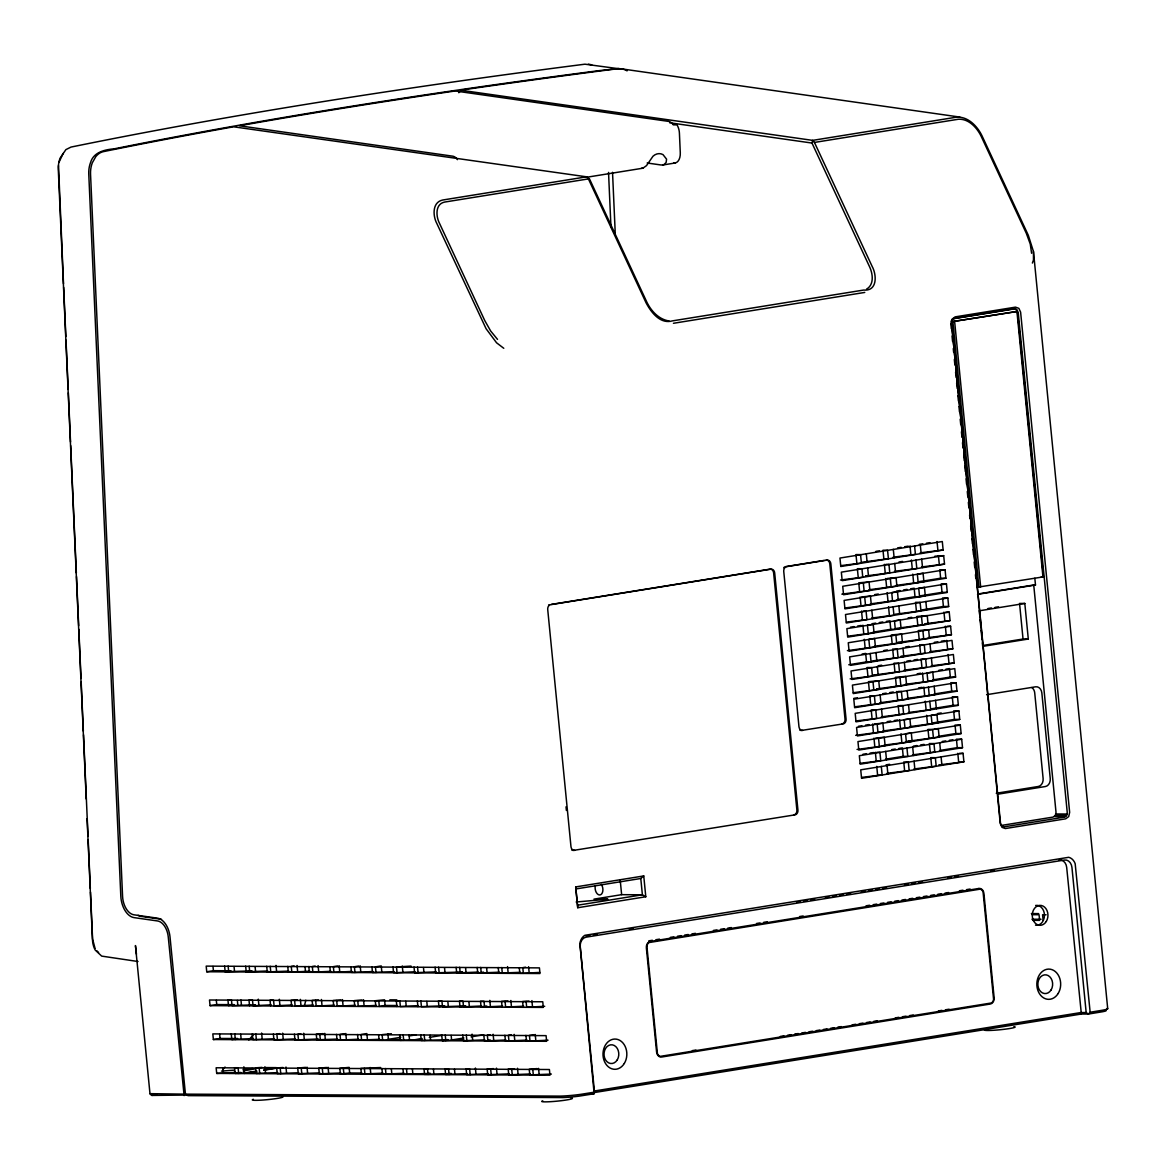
<?xml version="1.0" encoding="UTF-8"?>
<svg xmlns="http://www.w3.org/2000/svg" width="1166" height="1166" viewBox="0 0 1166 1166"><rect width="100%" height="100%" fill="white"/><g stroke="black" fill="none" stroke-linecap="round" stroke-linejoin="round"><path stroke-width="1.5" d="M58.504 165.587L63.503 283.732M1014.478 308.859L954.415 318.537L952.17 320.154L951.5 323.317L1000.501 823.138L1001.769 825.965L1004.247 826.825L1064.325 817.147L1066.555 815.53L1067.24 812.367L1018.239 312.546L1016.971 309.719L1013.779 308.844L953.715 318.537M1001.856 825.353L1053.102 817.089L1055.332 815.457L1056.017 812.308L1033.732 584.997L979.28 593.771M577.738 907.731L575.698 886.918L643.749 875.943L645.789 896.756L577.738 907.731L575.698 886.918M88.018 836.211L83.529 734.828M866.513 289.153C874.442 284.621 872.824 273.587 869.486 266.591L811.988 143.054L812.644 140.372L956.601 117.154C968.042 116.381 977.21 126.103 981.918 135.606L1028.31 235.284L1033.47 251.55L1107.7 1008.619M59.043 162.176L63.124 153.446M1032.391 263.064L1033.47 260.047L1033.47 251.55M136.466 954.196L135.445 945.568L150.006 1093.956L151.886 1095.428L156.754 1094.364M458.792 92.712L461.561 90.044A2152.436 317.983 -2.5 0 1 609.395 69.785L617.222 68.794A20.347 17.563 -77.7 0 1 627.104 70.864M222.662 1069.747L225.038 1067.036M248.81 1039.926L253.561 1034.504M1107.117 1008.415A17.082 1.37 -5.6 0 1 1101.272 1010.426L1090.152 1012.234L1088.374 1014.056L1081.363 1014.026L594.194 1092.571M576.295 888.886L640.79 878.494L643.749 875.943M587.198 177.174L642.918 168.196L646.518 165.616L652.989 156.229A12.811 9.969 -81.9 0 1 663.002 154.612L666.573 159.174L666.121 162.453L664.095 164.537L661.341 165.018L647.174 163.007M673.7 163.036A11.383 6.952 80.8 0 0 680.288 152.79L679.414 133.099A11.383 6.952 80.8 0 0 676.98 124.849L673.248 124.849L672.505 123.829A11.383 6.952 80.8 0 0 668.497 121.381L455.192 90.977L437.687 93.557A2152.436 317.983 -2.5 0 0 255.281 122.969L239.394 125.782L452.685 156.171A11.383 6.952 80.8 0 1 456.708 158.634L457.451 159.655M662.725 165.004L675.07 163.007M460.57 90.19L812.644 140.372L814.451 142.441L872.183 266.504C876.745 274.812 877.59 291.427 863.656 290.057L672.316 320.898C660.16 324.367 651.124 312.269 646.139 302.956L588.407 178.894L444.567 202.082C434.976 204.079 435.938 216.643 439.538 223.406L484.765 320.577L490.682 331.027L497.518 339.379M814.451 142.441L958.277 119.253C968.655 118.553 976.817 127.531 981.072 136.087L1026.299 233.258L1030.248 244.029L1031.604 253.27M673.438 323.288L864.764 292.433M978.901 586.979L952.884 321.539L1016.927 311.497L1042.958 576.937L976.685 587.343M952.884 321.539L1016.927 311.497M875.914 551.372L879.456 550.804M897.601 547.874L901.158 547.306M904.699 546.723L908.241 546.154M919.304 544.376L922.845 543.808M926.402 543.225L929.943 542.656M551.372 604.396L769.881 569.168A4.27 3.367 -89.7 0 1 773.626 572.87L796.888 810.064A4.27 3.367 -89.7 0 1 793.959 814.845M785.622 566.632L824.275 560.394M840.846 565.627L861.383 563.076L860.552 554.608L855.99 554.579L856.821 563.047M862.548 562.129L888.39 558.718L887.559 550.25L882.997 550.221L883.828 558.703M893.112 557.202L915.412 554.36L914.581 545.892M920.134 552.844L943.134 550.017L942.303 541.534L839.957 558.048L840.788 566.516L943.134 550.017M898.986 561.997L902.542 561.414M934.884 556.197L943.688 555.657L944.518 564.125L842.173 580.639L841.342 572.156L943.688 555.657M840.467 580.027L862.767 577.199L861.936 568.731L857.374 568.702L858.205 577.17M865.711 575.96L889.775 572.841L888.944 564.373L885.912 564.359M894.497 571.325L916.797 568.483L915.966 560.015M921.519 566.967L944.518 564.125M859.59 591.293L858.759 582.825L869.049 581.921L869.88 590.39L841.852 594.15M887.297 578.467L896.071 577.564L896.902 586.032L868.859 589.792M945.072 569.78L842.727 586.279L843.557 594.747L945.903 578.249L945.072 569.78L939.811 569.751L940.641 578.219L945.903 578.249M895.882 585.434L923.909 581.674L923.078 573.206L917.351 574.138L918.181 582.606M940.641 578.219L919.347 581.659L923.909 581.674M874.733 594.587L878.29 594.019M896.435 591.089L899.992 590.521M903.533 589.938L907.075 589.369M910.631 588.801L914.173 588.232L915.004 596.7L919.566 596.715L925.294 595.797L924.463 587.329L918.735 588.247L919.566 596.715M861.659 596.948L870.434 596.045L871.264 604.513L845 607.982M946.457 583.904L844.111 600.403L844.942 608.871L947.288 592.372L946.457 583.904L941.195 583.875L942.026 592.343L947.288 592.372M870.244 603.915L898.286 600.155L897.456 591.687L891.713 592.605L892.544 601.073M897.266 599.557L915.004 596.7M920.732 595.768L942.026 592.343M947.841 598.012L845.496 614.526L846.327 622.994L948.672 606.495L947.841 598.012L942.58 597.983L943.411 606.466L948.672 606.495M977.516 594.354L1035.481 584.997L1034.825 578.219M846.385 622.105L866.906 619.554L866.076 611.086L863.044 611.071M871.629 618.038L893.928 615.196L893.098 606.728M895.109 614.249L920.951 610.838L920.12 602.37L915.558 602.341L916.389 610.824M922.117 609.891L943.411 606.466M850.495 627.177L854.037 626.608M857.578 626.04L861.135 625.457M872.183 623.679L875.739 623.11M879.281 622.542L882.837 621.959M886.379 621.391L889.92 620.822L890.751 629.29L895.313 629.319L901.056 628.387L900.225 619.918L894.482 620.851L895.313 629.319M908.081 617.893L911.623 617.324M917.773 624.932L916.942 616.464L927.232 615.561L928.063 624.043L896.494 628.372M949.226 612.135L846.88 628.634L847.711 637.117L950.057 620.604L949.226 612.135L945.713 612.121M987.966 608.521L991.479 607.952M994.992 607.384L998.49 606.816M982.34 642.83L982.69 646.387L1028.295 639.041L1024.812 603.449L979.192 610.809L979.542 614.365M847.769 636.228L874.034 632.744L873.203 624.276L867.46 625.209L868.291 633.677M873.013 632.147L890.751 629.29M925.279 623.723L950.057 620.604M892.136 643.413L891.305 634.945L901.61 634.042L902.44 642.51L874.398 646.27M919.158 639.055L918.327 630.587L928.617 629.684L929.448 638.152L897.878 642.495L900.91 642.51M950.611 626.259L848.265 642.758L849.096 651.226L951.441 634.727L950.611 626.259L947.098 626.244M847.39 650.628L875.418 646.868L874.587 638.4L868.845 639.318L869.676 647.786M928.442 637.554L951.441 634.727M862.126 653.995L865.682 653.412L866.513 661.894L871.06 661.909L870.23 653.441M883.828 650.497L887.37 649.914M905.516 646.999L909.072 646.416M934.316 642.349L937.858 641.781M941.414 641.198L944.956 640.63M848.775 664.751L866.513 661.894M872.241 660.962L898.082 657.551L897.252 649.083L892.69 649.054L893.52 657.537M901.027 656.327L925.104 653.193L924.274 644.725L921.227 644.711M929.827 651.677L952.826 648.85L951.995 640.382L849.65 656.881L850.48 665.349L952.826 648.85M982.69 645.512L1023.034 639.012L1028.295 639.041M878.115 665.757L881.656 665.188M906.9 661.107L910.457 660.539M913.998 659.971L917.555 659.388M850.145 678.874L872.445 676.032L871.614 667.564L867.067 667.535L867.898 676.003M894.905 671.645L894.074 663.177L898.636 663.206L899.467 671.674L873.625 675.085L878.187 675.114L877.357 666.631M904.189 670.159L926.489 667.316L925.658 658.848L922.612 658.834M931.211 665.801L954.211 662.958L953.38 654.49L851.034 670.989L851.865 679.472L954.211 662.958M917.161 673.802L920.703 673.234M938.863 670.304L942.405 669.736M945.947 669.153L949.503 668.584L950.334 677.052L955.595 677.082L954.765 668.614L852.419 685.112L853.25 693.581L955.595 677.082M869.282 690.126L868.451 681.658L878.741 680.755L879.572 689.223L853.308 692.706M896.29 685.768L895.459 677.3L905.749 676.397L906.58 684.865L876.788 688.917M931.342 672.272L927.043 672.971L927.874 681.44L933.602 680.507L932.771 672.039M905.574 684.267L927.874 681.44M932.596 679.924L950.334 677.052M853.862 698.347L857.418 697.778M882.662 693.712L886.204 693.129M889.745 692.56L893.302 691.992M918.546 687.925L922.087 687.342M956.149 682.737L853.803 699.236L854.634 707.704L956.98 691.205L956.149 682.737L950.888 682.708L951.718 691.176L956.98 691.205M854.693 706.815L880.957 703.346L880.126 694.878M879.936 702.748L907.964 698.988L907.133 690.52M906.959 698.39L934.986 694.63L934.155 686.162M933.981 694.032L951.718 691.176M957.534 696.845L855.188 713.359L856.019 721.827L958.365 705.328L957.534 696.845L952.272 696.831L953.103 705.299L958.365 705.328M986.582 694.703L1035.597 686.803A7.113 5.611 -89.7 0 1 1041.85 692.968L1050.245 778.567A7.113 5.611 -89.7 0 1 1045.377 786.525L998.111 794.148M856.077 720.938L876.599 718.387L875.768 709.919L871.221 709.89L872.037 718.358M881.321 716.871L903.621 714.029L902.79 705.561L899.758 705.547M908.343 712.513L930.643 709.671L929.812 701.203M931.809 708.724L953.103 705.299M858.409 726.301L861.951 725.733M865.507 725.15L869.049 724.582M887.195 721.652L890.751 721.084M894.293 720.515L897.849 719.947M937.683 713.519L941.239 712.951M874.121 724.028L882.895 723.109L883.726 731.578L855.684 735.338M958.918 710.969L856.573 727.467L857.404 735.95L959.749 719.437L958.918 710.969L953.657 710.939L954.488 719.407L959.749 719.437M882.706 730.995L910.733 727.234L909.903 718.752L904.175 719.684L905.005 728.152M909.728 726.637L937.755 722.876L936.925 714.394L931.197 715.326L932.028 723.795M954.488 719.407L933.194 722.847L937.755 722.876M875.506 738.136L884.28 737.233L885.111 745.701L857.068 749.461M934.01 729.216L938.309 728.517L939.14 736.985L907.571 741.328L912.118 741.343L911.287 732.875L905.559 733.793L906.39 742.276L912.118 741.343M960.303 725.092L857.957 741.591L858.788 750.059L961.134 733.56L960.303 725.092L955.041 725.063L955.872 733.531L961.134 733.56M884.09 745.103L906.39 742.276M938.134 736.387L955.872 733.531M862.957 754.256L866.498 753.688M870.04 753.105L873.596 752.536M891.742 749.607L895.284 749.038M898.84 748.47L902.382 747.902L903.213 756.37L907.775 756.384L906.944 747.916M913.444 746.109L916.986 745.54M920.528 744.972L924.084 744.389M942.23 741.474L945.786 740.891M949.328 740.323L952.87 739.754M961.688 739.215L859.342 755.714L860.173 764.182L962.518 747.683L961.688 739.215L956.426 739.186L957.257 747.654L962.518 747.683M860.231 763.293L880.753 760.742L879.922 752.274L876.89 752.259M885.475 759.226L903.213 756.37M912.497 754.868L934.797 752.026L933.966 743.558L929.404 743.544L930.235 752.012M939.519 750.51L957.257 747.654M886.029 764.867L889.585 764.298M963.072 753.323L860.727 769.837L861.557 778.305L963.903 761.806L963.072 753.323L959.56 753.309M861.616 777.416L882.137 774.865L881.307 766.397M886.86 773.35L909.159 770.507L908.329 762.039L903.767 762.01L904.597 770.478M913.882 768.992L936.181 766.149L935.351 757.681L930.789 757.652L931.619 766.135M939.126 764.925L963.903 761.806M996.245 793.259L1038.25 786.496A7.113 5.611 -89.7 0 0 1043.118 778.538L1034.723 692.925A7.113 5.611 -89.7 0 0 1031.866 687.59M576.15 902.003L607.894 899.205L593.975 899.132L621.638 894.672L642.379 894.788L645.789 896.756M577.884 905.18L642.379 894.788L640.79 878.494M206.746 971.759L539.989 973.523L539.435 967.882L206.193 966.118L206.746 971.759L213.407 970.68L230.955 970.782L225.169 971.715L224.615 966.06M225.169 971.715L252.002 970.884L246.215 971.817L245.662 966.177M246.215 971.817L267.786 970.972M294.153 965.944L291.267 966.41L291.821 972.065L309.879 971.191M266.708 966.293L267.262 971.934L288.833 971.089M315.199 966.06L312.313 966.527L312.867 972.182L330.925 971.307M337.703 965.944L333.359 966.643L333.913 972.284L351.972 971.424M358.749 966.046L354.406 966.745L354.96 972.4L373.018 971.526M411.059 966.089L396.498 966.978L397.052 972.619L415.111 971.759M586.236 936.269L589.836 935.686M593.421 935.103L597.021 934.52M629.392 929.302L632.992 928.734M796.626 902.338L800.226 901.755M803.826 901.187L807.426 900.604M811.011 900.021L814.611 899.438M825.397 897.703L828.997 897.12M832.597 896.537L836.197 895.969M839.782 895.386L843.382 894.803M846.982 894.22L850.582 893.637M861.368 891.903L864.968 891.32M868.568 890.737L872.153 890.168M875.753 889.585L879.353 889.002M882.953 888.419L886.539 887.851M904.524 884.95L908.125 884.367M911.725 883.784L915.31 883.201M918.91 882.618L922.51 882.05M947.681 877.983L951.281 877.4M954.881 876.832L958.467 876.249M990.838 871.031L994.438 870.448M371.939 966.847L372.493 972.488L394.064 971.642M210.055 1005.646L543.312 1007.409L542.758 1001.769L209.501 1000.005L210.055 1005.646L216.73 1004.567L234.264 1004.669L228.492 1005.602L227.938 999.947L231.451 999.962L232.005 1005.617L255.325 1004.771L252.424 1005.238M414.032 967.066L414.586 972.706L436.171 971.861M435.093 967.182L435.647 972.823L462.479 972.007L456.693 972.94L456.139 967.284M648.762 940.875L652.362 940.292M655.948 939.709L659.533 939.14M670.319 937.391L673.904 936.823M677.49 936.24L681.09 935.657M684.675 935.074L688.261 934.505M691.861 933.922L695.446 933.339M713.403 930.453L716.988 929.87M720.588 929.287L724.173 928.704M727.773 928.136L731.359 927.553M756.501 923.501L760.086 922.918M763.672 922.335L767.272 921.767M799.585 916.549L803.185 915.966M866.017 905.836L869.617 905.253M873.203 904.685L876.788 904.102M880.388 903.519L883.974 902.95M887.559 902.367L891.159 901.784M894.745 901.201L898.345 900.633M901.93 900.05L905.516 899.467M909.116 898.884L912.701 898.316M916.301 897.733L919.887 897.15M923.472 896.581L927.072 895.998M930.657 895.415L934.243 894.832M937.843 894.264L941.428 893.681M945.028 893.098L948.614 892.515M959.385 890.78L962.97 890.212M966.57 889.629L970.156 889.046M271.11 1004.859L253.051 1005.733L252.497 1000.078L248.985 1000.064L249.539 1005.704M456.693 972.94L478.264 972.08M291.631 1005.937L291.077 1000.282L297.476 999.83M292.156 1004.975L274.097 1005.835L273.544 1000.195L270.031 1000.166L270.585 1005.821M477.185 967.401L477.739 973.042L483.526 972.109M477.739 973.042L499.31 972.196M312.677 1006.039L312.124 1000.399L318.522 999.947M525.677 967.168L522.791 967.634L523.345 973.289L539.654 972.415M313.202 1005.077L295.144 1005.952L294.59 1000.297M498.232 967.503L498.786 973.158L520.357 972.313M333.724 1006.156L333.17 1000.501L341.026 999.83M334.248 1005.194L316.19 1006.054L315.636 1000.413M354.77 1006.258L354.216 1000.617L362.072 999.932M355.295 1005.311L337.236 1006.171L336.683 1000.53M375.816 1006.375L375.263 1000.734L384.561 999.816L385.115 1005.456L397.387 1005.529M376.341 1005.413L358.283 1006.287L357.729 1000.632M385.115 1005.456L379.329 1006.389L378.775 1000.749M418.434 1005.631L400.375 1006.506L399.821 1000.865L396.309 1000.836L396.863 1006.491M213.378 1039.533L546.635 1041.296L546.082 1035.641L212.824 1033.892L213.378 1039.533L220.053 1038.454L237.587 1038.556L231.815 1039.489L231.262 1033.834M481.587 1005.967L463.529 1006.841L462.975 1001.186L459.462 1001.171L460.016 1006.826L465.788 1005.894L442.482 1006.724L441.929 1001.084L438.416 1001.069L438.97 1006.71L444.742 1005.777L421.422 1006.622L420.868 1000.967M231.815 1039.489L253.386 1038.629M279.753 1033.615L276.867 1034.082L277.421 1039.722L295.479 1038.862M252.308 1033.95L252.862 1039.591L274.433 1038.746M300.799 1033.717L297.913 1034.184L298.467 1039.839L318.274 1038.979M502.109 1007.045L501.555 1001.39L507.953 1000.953M486.849 1005.996L481.062 1006.928L480.509 1001.288L484.021 1001.303L484.575 1006.958L502.633 1006.083M337.572 1039.081L316.817 1039.795L316.263 1034.155L323.084 1033.63M523.155 1007.162L522.601 1001.507L529 1001.055M523.68 1006.2L505.621 1007.06L505.067 1001.419M344.349 1033.717L340.006 1034.417L340.559 1040.057L358.618 1039.197M544.726 1006.302L526.668 1007.176L526.114 1001.521M391.397 1033.717L382.098 1034.636L382.652 1040.276L400.71 1039.416M357.539 1034.504L358.093 1040.145L379.664 1039.3M399.632 1034.723L400.186 1040.378L421.757 1039.518M415.009 1039.708L422.165 1038.556M429.321 1037.405L441.841 1035.379M216.701 1073.42L549.958 1075.183L549.405 1069.528L216.147 1067.779L216.701 1073.42L235.649 1072.414M420.678 1034.84L421.232 1040.48L448.065 1039.664L442.278 1040.597L441.725 1034.942M277.756 1072.633L256.185 1073.478L255.631 1067.837L262.029 1067.386M256.709 1072.516L238.651 1073.39L238.097 1067.735L234.585 1067.721L235.138 1073.376L240.91 1072.443M244.452 1073.07L256.841 1071.073M263.924 1069.922L276.313 1067.925M442.278 1040.597L463.864 1039.751M244.044 1073.42L256.637 1071.394M263.822 1070.228L276.4 1068.202M451.388 1040.014L463.908 1037.988M471.064 1036.836L483.584 1034.81M298.802 1072.749L277.231 1073.595L276.677 1067.939L283.076 1067.502M490.23 1034.723L487.344 1035.189L487.898 1040.844L505.957 1039.97M462.785 1035.058L463.339 1040.713L484.91 1039.853M319.848 1072.851L298.277 1073.697L297.724 1068.056L305.565 1067.371M511.276 1034.84L508.391 1035.306L508.944 1040.947L527.003 1040.087M487.271 1040.349L490.172 1039.883M340.895 1072.968L319.324 1073.813L318.77 1068.173L326.626 1067.488M533.78 1034.708L529.437 1035.408L529.991 1041.063L548.049 1040.189M349.669 1073.012L340.37 1073.93L339.816 1068.275L349.115 1067.371L349.669 1073.012L361.941 1073.07M151.886 1095.428L187.682 1095.034M382.987 1073.186L361.416 1074.032L360.862 1068.391L380.684 1067.531M381.909 1068.508L382.463 1074.148L404.034 1073.303M402.955 1068.61L403.509 1074.265L430.341 1073.434L424.555 1074.367L424.001 1068.726L427.514 1068.741L428.068 1074.396L451.388 1073.551L448.502 1074.017M449.114 1074.498L448.56 1068.858L445.048 1068.828L445.601 1074.484L467.172 1073.638M509.28 1073.857L487.709 1074.702L487.155 1069.062L493.553 1068.61M470.175 1074.615L469.621 1068.96L466.109 1068.945L466.662 1074.6L488.233 1073.74M530.326 1073.973L508.755 1074.819L508.201 1069.164L514.6 1068.726M551.372 1074.075L529.801 1074.921L529.247 1069.28L537.089 1068.595M692.327 1050.624L695.913 1050.041M780.331 1036.428L783.916 1035.86M787.516 1035.277L791.102 1034.694M794.702 1034.111L798.287 1033.542M801.873 1032.959L805.473 1032.376M809.058 1031.793L812.658 1031.225M816.244 1030.642L819.844 1030.059M823.429 1029.476L827.015 1028.908M830.615 1028.325L834.2 1027.742M837.8 1027.173L841.386 1026.59M852.157 1024.856L855.757 1024.273M859.342 1023.69L862.942 1023.107M866.527 1022.538L870.128 1021.955M873.713 1021.372L877.313 1020.789M895.269 1017.903L898.855 1017.32M902.455 1016.737L906.04 1016.169M909.626 1015.586L913.226 1015.003M938.368 1010.951L941.953 1010.368M945.553 1009.785L949.139 1009.217M594.616 1090.968L1080.911 1012.554L1086.173 1012.569L1088.374 1014.056L1102.54 1011.738A15.362 1.239 -5.6 0 0 1105.63 1010.295M1090.152 1012.234L1075.169 863.642A11.427 8.993 -89.7 0 0 1068.726 857.302L584.866 935.307A11.427 8.993 -89.7 0 0 579.852 943.513L594.019 1092.221L582.898 1094.014A17.082 1.37 -5.6 0 1 559.024 1096.113L185.438 1094.145L170.017 936.925A19.006 11.616 80.8 0 0 157.527 918.167L134.017 914.814A17.096 10.45 80.8 0 1 122.576 896.319L90.54 174.142A19.749 13.307 -84.7 0 1 92.347 162.73L95.86 156.536A20.347 13.7 -84.7 0 1 103.293 151.667L109.385 150.414A2152.436 317.983 -2.5 0 1 233.608 126.802L586.615 176.824L589.5 178.923L646.999 302.46C651.328 311.235 659.023 319.469 669.095 320.985M252.745 1068.581L243.038 1069.411M221.467 1071.102L234.322 1070.14M622.207 69.188L584.953 64.188A2146.548 317.108 -2.5 0 0 71.039 147.062L65.879 149.627L60.107 158.139A19.749 13.263 -84.8 0 0 58.3 169.551L86.226 799.016M618.855 68.473L599.207 70.63A2150.031 317.618 -2.5 0 0 114.239 148.825C104.867 149.612 93.528 152.105 90.569 162.482A19.749 13.263 -84.8 0 0 88.762 173.88L120.812 896.158A19.924 12.17 80.8 0 0 134.09 917.627L157.599 920.965A16.178 9.882 80.8 0 1 168.268 937.012L184.126 1095.603M641.577 168.21L642.918 168.196M1015.79 308.975L1017.539 312.546L1043.424 576.572L1041.194 576.937L1042.958 576.937M952.17 320.154L951.587 321.656M865.449 576.252L868.495 576.266L867.664 567.798M1033.732 584.997L1035.481 584.997M1024.812 603.449L1019.55 603.434L1023.034 639.012M925.032 624.014L928.063 624.043M900.779 656.618L903.81 656.633L902.994 648.165M876.526 689.208L879.572 689.223M898.374 691.423L901.405 691.438L902.236 699.906M938.878 765.217L941.909 765.231L941.079 756.763M1055.93 813.97L1067.152 814.028M1055.332 815.457L1066.555 815.53M1054.341 816.55L1065.564 816.608M1031.385 913.576L1038.673 913.605M1032.056 914.683L1039.066 914.727L1039.62 920.368L1032.61 920.338M1046.091 914.756L1042.579 914.742L1043.133 920.397M1031.939 919.216L1041.049 919.274M291.821 972.065L288.308 972.05L287.754 966.395M312.867 972.182L309.354 972.153L308.801 966.512M333.913 972.284L330.401 972.269L329.847 966.614M354.96 972.4L351.447 972.386L350.893 966.731M397.052 972.619L393.54 972.604L392.986 966.949M523.345 973.289L519.832 973.275L519.278 967.62M389.823 999.845L396.834 999.874M277.421 1039.722L273.908 1039.708L273.354 1034.053M298.467 1039.839L294.954 1039.824L294.4 1034.169M340.559 1040.057L337.047 1040.043L336.493 1034.388M382.652 1040.276L379.139 1040.261L378.586 1034.621M487.898 1040.844L484.386 1040.815L483.832 1035.175M508.944 1040.947L505.432 1040.932L504.878 1035.277M529.991 1041.063L526.478 1041.049L525.924 1035.393M264.172 1067.575L276.357 1067.633M235.138 1073.376L238.651 1073.39M424.555 1074.367L428.068 1074.396M590.521 1093.752L594.019 1093.766L594.485 1091.857L580.26 946.719A8.541 6.719 -89.7 0 1 586.104 937.158L1064.441 860.042A8.541 6.719 -89.7 0 1 1071.948 867.431L1086.173 1012.569M183.674 1094.131L150.137 1093.664L151.974 1095.253M620.662 68.736L959.822 117.066M669.634 122.765L811.988 143.054M673.001 123.8L676.586 124.31M161.491 919.318L141.334 916.447A19.924 12.17 80.8 0 1 138.098 915.325M138.011 961.513L101.675 956.105L95.248 950.101A19.749 13.263 -84.8 0 1 92.464 939.636L87.1 818.692M588.393 64.145L591.745 64.844M185.438 1094.145L187.988 1095.632L562.61 1097.57A15.362 1.239 -5.6 0 0 579.473 1096.084L594.019 1093.766L594.019 1092.221M503.785 348.299L496.57 342.789L486.091 328.725L436.842 223.493C432.79 215.972 432.09 202.184 442.657 200.027L586.615 176.824L588.407 178.894M96.661 950.713L98.585 952.505M95.044 948.366L92.58 939.009L90.496 892.121M1081.363 1014.026L1066.686 867.402A8.541 6.719 -89.7 0 0 1059.18 860.012M954.633 321.554L980.664 586.994M980.067 619.7L980.766 626.827M981.116 630.383L981.991 639.274M950.786 323.303L951.325 328.739M952.039 335.968L952.564 341.39M953.278 348.634L953.628 352.249M954.342 359.478L954.867 364.9M955.581 372.143L956.105 377.565M956.645 382.987L957.169 388.409M957.884 395.653L958.423 401.075M958.948 406.497L959.487 411.919M960.186 419.162L960.726 424.584M961.425 431.814L961.965 437.235M962.489 442.672L963.029 448.094M963.743 455.323L964.267 460.745M964.807 466.167L965.331 471.603M966.046 478.832L966.57 484.254M967.284 491.498L967.809 496.92M968.348 502.342L968.873 507.764M969.587 515.008L969.937 518.622M970.651 525.851L971.176 531.273M971.89 538.517L972.429 543.939M972.954 549.361L973.493 554.783M974.193 562.027L974.732 567.448M975.432 574.678L975.796 578.292M937.041 541.52L937.872 549.988M938.426 555.628L939.257 564.096M943.964 612.106L944.795 620.574M945.349 626.229L946.18 634.698M946.734 640.353L947.564 648.821M948.118 654.461L948.949 662.944M957.811 753.294L958.641 761.777M920.309 544.974L921.14 553.442M921.694 559.082L922.525 567.565M925.848 601.452L926.678 609.92M930.002 643.807L930.832 652.275M931.386 657.915L932.217 666.398M935.54 700.285L936.371 708.753M939.694 742.64L940.525 751.108M921.504 616.493L922.335 624.961M922.889 630.602L923.72 639.085M928.428 687.08L929.258 695.563M933.412 737.918L932.581 729.45L928.019 729.42L928.85 737.889M910.019 545.863L910.85 554.346M911.404 559.986L912.235 568.454M912.789 574.109L913.619 582.577M919.712 644.711L920.542 653.179M921.096 658.819L921.927 667.287M922.481 672.942L923.312 681.41M923.866 687.065L924.696 695.534M925.25 701.174L926.081 709.657M926.635 715.297L927.466 723.765M893.302 549.332L894.133 557.8M894.686 563.44L895.517 571.923M898.84 605.795L899.671 614.278M904.364 662.273L905.195 670.756M908.518 704.643L909.349 713.111M912.672 746.998L913.503 755.466M914.057 761.107L914.887 769.589M890.328 578.482L891.159 586.964M895.867 634.96L896.698 643.443M900.021 677.329L900.852 685.797M884.382 564.344L885.213 572.812M885.766 578.467L886.597 586.935M887.151 592.59L887.982 601.058M888.536 606.699L889.367 615.167M896.843 691.423L897.674 699.891M898.228 705.532L899.059 714.015M899.613 719.655L900.443 728.123M900.997 733.778L901.828 742.246M866.28 553.675L867.11 562.158M871.818 610.153L872.649 618.636M875.972 652.523L876.803 660.991M881.511 708.986L882.341 717.469M885.664 751.356L886.495 759.824M887.049 765.464L887.88 773.947M863.321 582.84L864.152 591.322M864.691 596.963L865.522 605.431M872.999 681.673L873.83 690.155M875.214 704.264L874.383 695.796L869.836 695.781L870.667 704.249M877.153 724.042L877.983 732.51M878.537 738.151L879.368 746.634M860.144 596.934L860.974 605.416M861.528 611.057L862.359 619.525M862.913 625.18L863.744 633.648M864.298 639.303L865.128 647.771M872.591 724.013L873.421 732.481M873.975 738.136L874.806 746.604M875.36 752.245L876.191 760.728M876.745 766.368L877.575 774.836M620.21 880.184L621.638 894.672M566.02 806.828L566.37 810.457M528.577 966.701L529.131 972.357M531.9 1000.588L532.454 1006.243M535.223 1034.475L535.777 1040.13M538.546 1068.362L539.1 1074.017M532.76 1069.295L533.314 1074.95M507.531 966.599L508.085 972.24M510.854 1000.486L511.408 1006.127M514.177 1034.373L514.731 1040.014M517.5 1068.26L518.054 1073.901M501.744 967.532L502.298 973.173M511.714 1069.193L512.268 1074.833M486.616 967.897L487.038 972.138M489.807 1000.37L490.361 1006.025M493.131 1034.257L493.684 1039.912M496.454 1068.143L497.007 1073.784M480.698 967.416L481.252 973.071M490.667 1069.076L491.221 1074.717M465.569 967.78L465.992 972.021M468.892 1001.667L469.315 1005.908M472.07 1034.14L472.624 1039.795M475.393 1068.027L475.947 1073.682M459.652 967.299L460.206 972.954M466.298 1035.073L466.852 1040.728M444.523 967.678L444.931 971.905M447.846 1001.565L448.254 1005.792M451.169 1035.452L451.577 1039.678M454.492 1069.339L454.9 1073.565M438.605 967.197L439.159 972.838M445.252 1034.971L445.791 1040.611M423.477 967.561L423.885 971.803M426.8 1001.448L427.208 1005.69M430.123 1035.335L430.531 1039.576M433.446 1069.222L433.854 1073.463M417.545 967.08L418.098 972.736M424.191 1034.854L424.745 1040.509M417.355 1000.953L417.909 1006.593M402.285 966.046L402.838 971.686M405.753 1001.332L406.162 1005.573M409.077 1035.219L409.485 1039.46M412.4 1069.105L412.808 1073.347M403.145 1034.738L403.698 1040.393M406.468 1068.624L407.021 1074.28M381.792 971.57L381.238 965.929L375.452 966.862L376.006 972.502M387.884 1033.703L388.438 1039.343M391.353 1069.003L391.761 1073.23M385.421 1068.522L385.975 1074.163M360.192 965.812L360.746 971.467M363.515 999.699L364.069 1005.354M367.392 1039.241L366.838 1033.586L361.052 1034.519L361.606 1040.174M370.161 1067.473L370.715 1073.128M364.375 1068.406L364.929 1074.061M339.146 965.71L339.7 971.351M342.469 999.597L343.023 1005.238M345.792 1033.484L346.346 1039.125M343.329 1068.304L343.883 1073.944M318.099 965.594L318.653 971.249M321.422 999.481L321.976 1005.121M324.746 1033.368L325.299 1039.008M328.069 1067.254L328.623 1072.895M319.776 1034.169L320.329 1039.81M322.282 1068.187L322.836 1073.828M304.996 966.57L305.536 971.963M297.053 965.477L297.607 971.132M300.376 999.364L300.93 1005.019M303.699 1033.251L304.253 1038.906M307.022 1067.138L307.576 1072.793M301.236 1068.071L301.79 1073.726M276.007 965.375L276.561 971.016M279.33 999.262L279.884 1004.903M282.653 1033.149L283.207 1038.789M285.976 1067.036L286.53 1072.676M270.221 966.308L270.774 971.948M280.19 1067.969L280.744 1073.609M255.092 966.672L255.514 970.914M258.284 999.145L258.837 1004.8M261.607 1033.032L262.161 1038.687M264.93 1066.919L265.484 1072.56M249.174 966.191L249.728 971.846M255.82 1033.965L256.374 1039.62M259.144 1067.852L259.697 1073.492M240.954 1000.049L241.449 1005.121M234.045 966.556L234.468 970.797M237.368 1000.443L237.777 1004.684M240.692 1034.329L241.1 1038.571M243.869 1066.803L244.423 1072.458M228.128 966.089L228.682 971.73M234.774 1033.848L235.328 1039.504M212.999 966.454L213.407 970.68M216.322 1000.341L216.73 1004.567M219.645 1034.227L220.053 1038.454M222.968 1068.114L223.376 1072.341M612.529 172.32L615.109 230.329A19.924 15.493 -81.9 0 1 614.978 234.22M608.535 172.393L610.94 226.685M63.664 287.375L65.85 336.478M66.01 340.122L68.182 389.225M68.357 392.869L70.528 441.987M70.689 445.616L76.344 572.943M76.504 576.587L78.676 625.69M78.836 629.334L81.022 678.437M81.183 682.081L83.354 731.199M88.179 839.826L90.336 888.507M571.136 1098.051A15.435 1.239 -5.6 0 1 557.231 1101.141A15.435 1.239 -5.6 0 1 542.773 1100.85M1013.881 1026.663A15.435 1.239 -5.6 0 1 1001.973 1029.549A15.435 1.239 -5.6 0 1 984.527 1029.87M281.735 1096.521A15.435 1.239 -5.6 0 1 267.83 1099.611A15.435 1.239 -5.6 0 1 253.372 1099.319M387.418 1039.474A2140.616 171.679 -5.6 0 1 400.798 1037.303M409.208 1035.947A2140.616 171.679 -5.6 0 1 415.956 1034.854M229.396 1073.361A2141.49 171.752 -5.6 0 1 234.555 1072.458M243.184 1070.927A2141.49 171.752 -5.6 0 1 255.339 1068.799M601.306 884.382A6.267 3.819 80.8 0 1 602.356 892.762A6.267 3.819 80.8 0 1 597.298 893.826A6.267 3.819 80.8 0 1 595.36 885.635M305.784 1000.239A44.031 26.905 80.8 0 1 304.457 1005.311M802.733 730.412A4.27 3.367 -89.7 0 1 798.972 726.724L783.741 571.413A4.27 3.367 -89.7 0 1 786.671 566.632L827.088 560.117A4.27 3.367 -89.7 0 1 830.833 563.819L846.064 719.13A4.27 3.367 -89.7 0 1 843.149 723.897L801.683 730.412A4.27 3.367 -89.7 0 1 799.643 729.916M574.721 850.364A4.27 3.367 -89.7 0 1 570.976 846.676L547.714 609.468A4.27 3.367 -89.7 0 1 550.629 604.688L770.93 569.168A4.27 3.367 -89.7 0 1 774.676 572.87L797.938 810.078A4.27 3.367 -89.7 0 1 795.023 814.845L573.672 850.364A4.27 3.367 -89.7 0 1 571.631 849.868M783.741 567.755A4.27 3.367 -89.7 0 1 784.601 566.997M826.038 560.117A4.27 3.367 -89.7 0 1 829.784 563.805L845.015 719.116A4.27 3.367 -89.7 0 1 842.085 723.897M548.574 605.067A4.27 3.367 -89.7 0 1 549.58 604.688M1035.641 905.428A9.969 7.841 -89.7 0 1 1044.459 915.354A9.969 7.841 -89.7 0 1 1035.525 925.192M646.897 946.165L657.42 1053.554A5.058 3.979 -89.7 0 0 660.277 1056.367L991.377 1002.979A5.058 3.979 -89.7 0 0 993.592 999.349L983.069 891.961A5.058 3.979 -89.7 0 0 980.212 889.148L649.112 942.536A5.058 3.979 -89.7 0 0 646.897 946.165M951.325 321.204L1000.239 823.517L1001.988 827.35L1005.34 828.545L1065.68 818.823L1068.697 816.594L1069.645 812.323L1020.614 312.167L1018.865 308.349L1015.499 307.139L955.173 316.875L952.141 319.105L951.325 321.204M978.901 888.463L650.249 941.458A5.699 4.489 -89.7 0 0 646.358 947.827L656.589 1052.111A5.699 4.489 -89.7 0 0 661.588 1057.037L990.24 1004.043A5.699 4.489 -89.7 0 0 994.132 997.688L983.915 893.404A5.699 4.489 -89.7 0 0 978.901 888.463M1051.091 989.963A9.401 7.404 -89.7 0 0 1046.266 974.893A9.401 7.404 -89.7 0 0 1038.396 987.762A9.401 7.404 -89.7 0 0 1051.091 989.963M617.251 1059.909A9.401 7.404 -89.7 0 0 612.427 1044.853A9.401 7.404 -89.7 0 0 604.556 1057.708A9.401 7.404 -89.7 0 0 617.251 1059.909M624.32 1063.45A15.129 11.922 -89.7 0 0 616.552 1039.183A15.129 11.922 -89.7 0 0 603.871 1059.909A15.129 11.922 -89.7 0 0 624.32 1063.45M1058.16 993.49A15.129 11.922 -89.7 0 0 1050.391 969.223A15.129 11.922 -89.7 0 0 1037.711 989.949A15.129 11.922 -89.7 0 0 1058.16 993.49M1046.31 921.432A9.969 7.841 -89.7 0 0 1041.194 905.457A9.969 7.841 -89.7 0 0 1032.843 919.1A9.969 7.841 -89.7 0 0 1046.31 921.432"/></g></svg>
